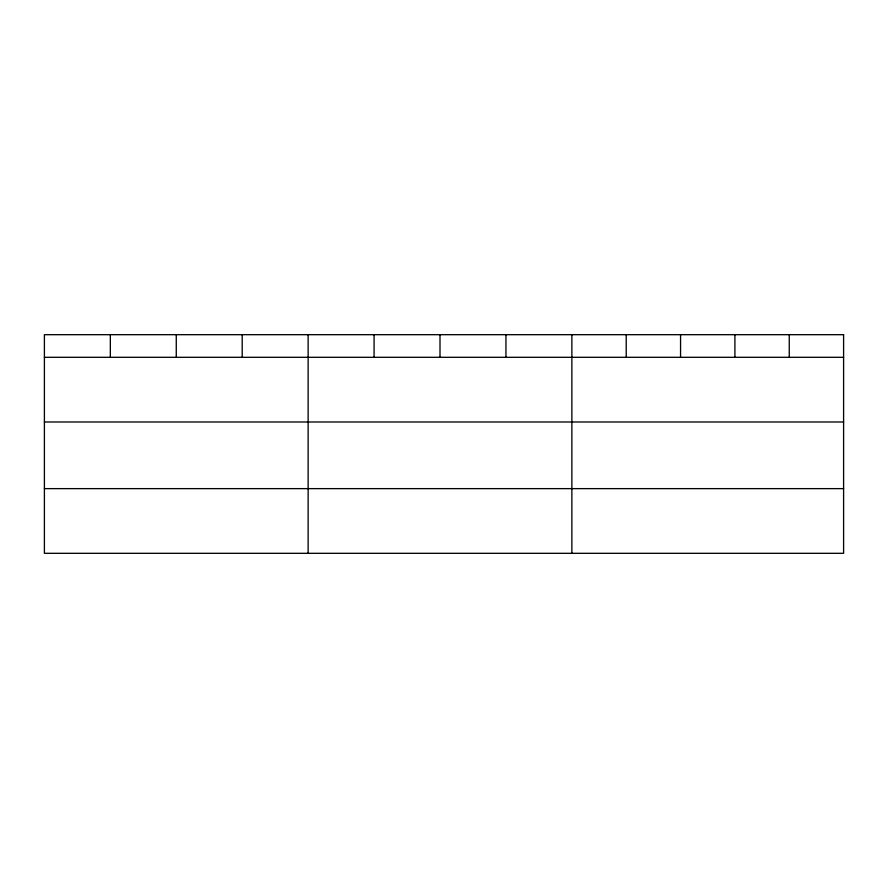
<?xml version="1.0" encoding="UTF-8"?>
<svg xmlns="http://www.w3.org/2000/svg" width="888" height="888" viewBox="0 0 888 888"><rect width="100%" height="100%" fill="white"/><g stroke="black" fill="none" stroke-linecap="round" stroke-linejoin="round"><path stroke-width="1.33" d="M44.4 357.309L843.6 357.309M44.4 421.989L843.6 421.989M44.4 488.633L843.6 488.633M789.254 334.687L789.254 357.309M734.909 334.687L734.909 357.309M680.563 334.687L680.563 357.309M626.218 334.687L626.218 357.309M571.872 334.687L571.872 553.313M505.938 334.687L505.938 357.309M440.004 334.687L440.004 357.309M374.07 334.687L374.07 357.309M308.136 334.687L308.136 553.313M242.202 334.687L242.202 357.309M176.268 334.687L176.268 357.309M110.334 334.687L110.334 357.309M843.6 334.687L44.4 334.687L44.4 553.313L843.6 553.313L843.6 334.687"/></g></svg>
